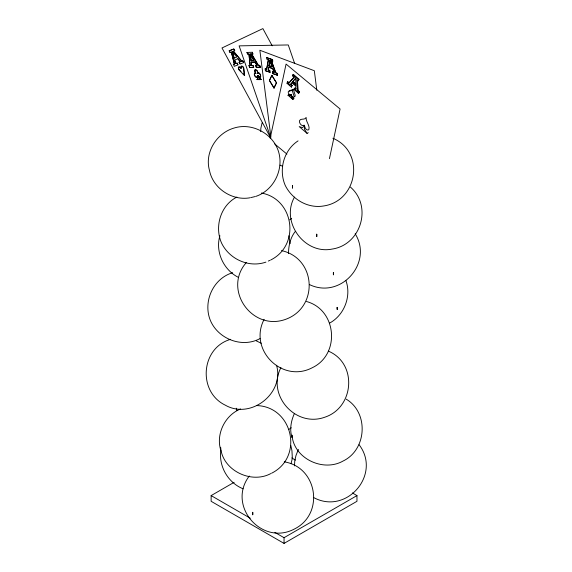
<?xml version="1.0" encoding="UTF-8"?>
<svg xmlns="http://www.w3.org/2000/svg" width="572" height="572" viewBox="0 0 572 572"><rect width="100%" height="100%" fill="white"/><g stroke="black" fill="none" stroke-linecap="round" stroke-linejoin="round"><path stroke-width="0.86" d="M255.484 69.727L257.178 71.028L257.765 73.323L258.523 72.808L259.295 73.152A2.388 1.38 60 0 1 260.081 74.117L260.689 75.854A2.467 1.423 60 0 1 260.56 76.877A1.787 1.03 60 0 1 259.974 77.256L257.736 75.39L257.293 76.927M241.084 67.403L241.312 66.302M220.613 449.699L220.613 447.275C222.208 470.112 250.851 484.291 270.77 473.595M292.342 96.26C296.317 101.859 289.625 98.141 291.191 94.544L291.656 95.996A2.002 1.158 60 0 0 292.957 97.34L293.836 97.219L294.108 96.303L292.285 90.598L292.235 89.804L293.329 89.175L295.131 95.116L295.152 96.139L294.537 96.782M307.071 133.362L304.49 129.251L304.375 125.34L305.155 127.763A3.339 1.931 60 0 0 307.321 130.008L308.794 129.801C310.346 125.59 305.662 121.8 306.127 117.439C304.99 120.463 300.464 117.896 299.478 120.785C299.049 123.152 301.687 126.884 304.197 125.189L303.782 126.483L302.459 127.606L299.177 126.591L307.071 133.362L308.272 132.661M346.189 399.142C369.047 412.798 366.838 449.806 342.971 461.082C322.987 472.372 293.643 458.322 292.013 435.113L292.013 437.537M220.863 450.364C218.511 466.33 228.121 482.839 243.093 488.795M260.689 131.624L260.861 128.228L262.076 122.923M288.517 253.661C288.495 245.874 290.347 237.673 295.259 231.481M294.501 465.908L294.766 460.817L295.974 455.512L298.398 449.406M268.84 65.694L272.308 66.788L268.84 65.694L269.884 60.16L272.022 65.966M269.105 65.537L269.884 60.16M265.136 68.912L266.495 69.448L268.411 59.588L266.759 69.291L265.136 68.912L265.372 70.706L270.063 72.279L269.827 70.492L268.197 70.106L268.904 67.053L272.951 68.633L274.202 72.201L272.544 71.807L272.78 73.595L277.441 75.161L277.205 73.373L275.954 72.88L271.393 60.754L275.69 73.03L277.205 73.373M268.197 70.106L268.904 67.053M270.198 138.145L286.072 64.071L340.083 108.987L329.436 158.659M219.905 235.75C215.122 251.68 223.452 269.655 238.066 277.213M291.034 463.72L292.342 458.358L291.949 450.722L290.819 445.409M291.377 87.116L291.734 85.7L290.397 84.534L290.862 84.263L292.206 85.428L291.377 87.116L287.03 83.333L287.394 81.91L287.859 81.639L289.196 82.804L294.394 76.791L288.724 83.076L287.394 81.91M293.922 77.063L292.592 75.904L293.386 74.353L299.02 79.265L298.226 80.816L296.847 79.615L297.747 90.941L298.977 92.02L298.62 93.436L294.301 89.668L295.131 87.981L296.046 88.774M293.386 74.353L292.592 75.904M295.131 87.981L294.301 89.668M298.226 80.816L299.02 79.265M297.39 80.216L298.212 90.669L299.449 91.749L298.62 93.436M257.779 78.75L257.486 75.475M289.339 91.177C289.925 89.446 292.642 90.991 293.329 89.175M273.981 88.059L276.512 82.754L271.822 75.375L269.405 80.566L273.981 88.059L276.512 82.754M294.501 197.104C280.38 221.671 304.375 254.805 332.125 249.07C360.918 244.866 372.694 206.378 350.421 187.073M264.142 319.34C248.205 349.642 282.132 383.683 312.398 367.66C340.626 354.118 336.801 309.702 306.42 301.48M280.931 367.567C266.623 395.188 295.538 427.756 324.703 417.245C354.218 407.636 357.686 363.599 328.5 351.179M294.408 413.52C291.077 420.835 289.453 429.365 291.913 437.172M271.95 75.304L269.405 80.566M292.8 99.356L288.066 95.295L289.253 94.473L290.583 95.245L291.57 95.074M289.253 94.473L288.066 95.295M292.235 89.804C291.556 91.613 288.839 90.076 288.252 91.806C287.988 93.229 289.575 95.467 291.084 94.451L290.04 95.903L288.166 95.102M249.278 476.026C226.684 505.619 261.683 546.339 294.43 529.014C324.66 513.963 317.617 467.252 284.284 461.84M255.169 69.813L254.876 70.091A2.352 1.358 60 0 0 254.74 71.071L255.784 73.366L254.883 70.992A2.352 1.358 60 0 1 255.019 70.006M292.635 81.732L295.838 78.049L295.781 84.477L292.635 81.732L295.838 78.049M290.397 84.534L291.892 82.704L295.86 86.165L296.031 89.446L294.659 88.252M290.862 84.263L292.356 82.432M257 77.284L257.629 75.397L258.122 77.449L257.486 79.029M246.389 262.484C222.572 289.268 251.73 331.224 285.192 319.491C318.84 307.793 316.595 258.351 281.503 250.593M257.765 73.323L258.258 72.88M298.055 140.884C283.648 150.272 278.421 169.913 285.285 185.528C292.328 199.556 308.079 208.766 323.866 205.934C357.893 200.758 365.279 151.78 332.868 138.252M289.754 219.812L291.684 218.518M270.699 260.003C300.522 245.195 294.208 199.027 261.39 193.021M329.493 323.166C344.244 315.236 351.73 296.117 345.824 280.359M288.724 429.508L291.284 427.799M271.564 473.244C304.018 457.049 292.807 406.678 256.757 405.577M229.172 50.829L233.884 48.942L234.727 50.586L233.633 49.085L229.172 50.829L230.015 52.474L231.324 51.916L234.377 64.107L231.56 52.774M230.015 52.474L229.429 50.686M232.211 51.616L236.865 57.071L234.127 58.187L232.211 51.616L232.582 51.423L234.184 53.539M233.383 51.158L241.763 61.168L233.383 51.158L234.727 50.586M234.127 58.187L232.461 51.473M248.827 54.111L247.605 54.133L247.004 52.445L247.748 54.054L248.97 54.033L250.128 65.587L248.97 54.033M234.67 60.024L235.7 63.585L234.67 60.024L238.066 58.651M252.316 52.266L252.774 54.04L252.316 52.266L247.004 52.445M250.15 54.09L253.861 60.332L250.979 60.389L250.429 54.004M235.7 63.585L237.008 63.027L237.938 64.85L234.255 66.345L233.576 64.371M260.339 67.203L256.378 67.274L255.713 65.401L256.235 67.36L260.339 67.203L259.674 65.33L258.401 65.43L251.508 54.061L252.917 53.954M237.008 63.027L237.938 64.85M241.513 61.311L242.735 60.789L243.672 62.613L240.004 64.093L239.067 62.269L239.94 63.342M239.067 62.269L240.404 61.697M242.735 60.789L243.672 62.613M250.979 60.389L254.004 60.246M251.222 62.148L255.012 61.998L256.971 65.38L254.869 62.083L251.222 62.148L251.659 65.558L253.031 65.451L253.696 67.324L249.571 67.482L249.049 65.53L249.714 67.403L253.696 67.324M241.005 68.397L240.855 66.895L241.656 66.073L242.728 66.345L243.658 67.482L244.437 75.525L239.103 70.049L238.295 67.803A1.973 1.137 60 0 1 238.86 67.017L241.255 68.254L240.219 67.16A2.109 1.216 60 0 0 239.11 66.874A1.973 1.137 60 0 0 238.545 67.66L238.86 69.09M251.659 65.558L251.365 62.069M253.031 65.451L253.553 67.41M268.154 59.738L266.795 59.209L266.581 57.593L272.587 59.681L272.794 61.297L271.128 60.904M258.401 65.43L251.651 53.982M259.674 65.33L260.196 67.289M269.619 60.31L270.034 60.217M266.581 57.593L272.587 59.681M265.372 70.706L270.063 72.279M256.935 79.315L257.629 78.943M272.544 71.807L274.202 72.201M258.38 72.894L259.152 73.237A2.388 1.38 60 0 1 259.938 74.203L260.546 75.933A2.467 1.423 60 0 1 260.417 76.955A1.787 1.03 60 0 1 259.831 77.334L257.593 75.475C257.615 79.458 265.808 79.78 256.992 79.594M272.78 73.595L277.441 75.161M287.03 83.333L287.502 83.062L289.983 85.221M288.724 83.076L289.196 82.804M291.734 85.7L292.206 85.428M297.747 90.941L298.212 90.669M298.977 92.02L299.449 91.749M292.814 99.092L293.901 98.463M352.359 492.935L356.964 495.595L356.964 501.301L284.048 543.4L211.132 501.301L211.132 495.595L234.155 482.296M274.832 532.375L284.048 537.694L356.964 495.595M236.894 197.054C220.549 205.319 214.243 226.812 221.636 243.236C229.458 259.209 248.877 268.053 265.916 262.119M240.562 408.966C225.282 415.029 216.023 433.504 220.513 449.335M255.741 196.425C276.04 189.654 286.386 164.035 275.79 145.216C267.732 130.945 249.621 122.98 233.819 128.121C216.452 133.226 204.397 152.703 209.474 170.392C212.927 188.403 232.139 201.115 250.164 197.755M232.625 272.708C212.57 278.65 202.231 302.996 210.982 321.814C219.419 339.511 242.535 348.083 260.046 338.574M268.304 261.061L269.905 260.353M230.616 339.325C200.686 347.883 197.512 391.87 225.347 405.191C250.729 419.798 284.613 393.343 276.541 365.251M233.319 64.514L234.627 63.957M257.143 77.199L255.748 77.056A2.445 1.409 60 0 1 254.905 76.062C254.032 75.189 253.897 71.943 255.784 73.366M250.965 197.562L254.948 196.611M255.234 69.77C256.985 69.334 257.993 71.822 257.908 73.245M251.508 54.061L252.774 54.04M248.899 65.608L250.271 65.501M255.57 65.487L256.971 65.38M257.135 79.508L261.147 79.436M241.398 66.216L242.471 66.488L243.679 68.304L244.437 75.525M256.757 77.32L255.891 76.97A2.445 1.409 60 0 1 255.048 75.976L254.433 74.253L254.64 73.052A1.344 0.779 60 0 1 255.377 72.98L255.927 73.28M261.011 79.158L259.188 78.071L257.736 75.39M268.64 67.203L272.687 68.783L273.938 72.351M268.461 69.956L269.827 70.492M280.065 165.136L282.454 166.202M313.964 497.726C346.711 515.057 381.703 474.338 359.116 444.737M309.509 284.599C340.597 299.592 373.344 263.077 355.176 233.741M256.349 340.912L261.261 343.25M291.72 457.929L295.56 460.145M211.132 495.595L250.271 518.196M274.61 143.865L286.915 154.097M292.535 97.562L293.886 98.727M292.914 74.625L298.548 79.537M293.107 81.46L296.253 84.206M293.679 83.584L296.332 85.893M295.388 89.94L297.855 92.092M240.998 71.543L239.082 69.505M243.536 73.931L244.687 75.375M238.531 59.259L239.94 61.09M237.816 58.794L240.154 61.847M276.39 82.826L271.822 75.375M269.534 80.488L274.11 87.988M250.286 54.083L253.861 60.332M272.208 45.81L262.884 28.6L221.986 47.962L270.713 137.931M269.769 60.375L272.043 66.945M294.637 63.449L288.267 44.952L239.125 45.867L270.699 137.523M236.257 408.215L236.922 410.596M288.917 235.75L290.126 243.693M250.293 54.004L251.122 60.303M276.948 73.523L277.177 75.311M272.322 59.838L272.537 61.447M272.808 71.65L273.037 73.445M269.562 70.642L269.798 72.429M265.401 68.762L265.637 70.549M316.802 90.212L314.328 70.728L259.852 50.25L270.892 137.051M284.048 537.694L284.048 543.4M316.759 234.198L316.759 236.622L316.759 234.198M252.745 512.319L252.745 514.743L252.745 512.319M292.528 185.635L292.528 188.059L292.528 185.635M333.404 274.782L333.376 272.672L333.404 274.782M337.201 309.459L337.13 307.371L337.201 309.459"/></g></svg>
